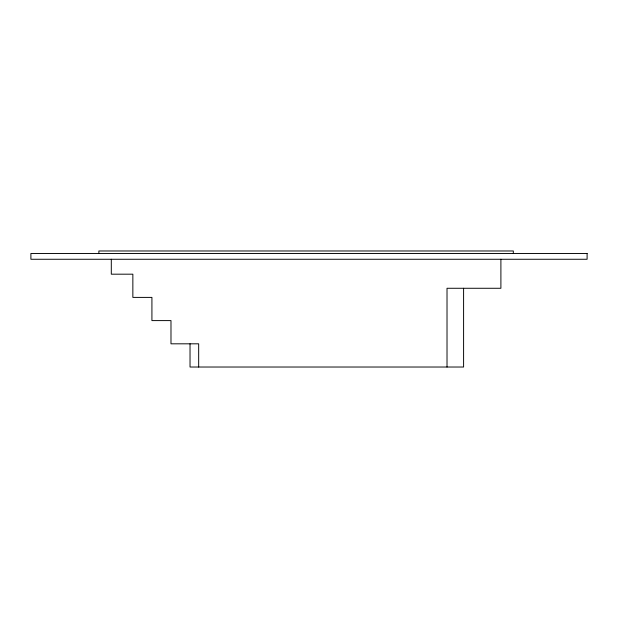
<?xml version="1.0" encoding="UTF-8"?>
<svg xmlns="http://www.w3.org/2000/svg" width="618" height="618" viewBox="0 0 618 618"><rect width="100%" height="100%" fill="white"/><g stroke="black" fill="none" stroke-linecap="round" stroke-linejoin="round"><path stroke-width="0.93" d="M513.326 253.465L513.326 250.978L98.872 250.978L98.872 253.465M500.897 259.266L500.897 288.274L447.015 288.274L447.015 367.022M463.593 288.274L463.593 367.022L190.027 367.022L190.027 343.817M198.672 367.022L198.672 343.817L170.985 343.817L170.985 320.603L151.92 320.603L151.92 297.397L132.855 297.397L132.855 274.183L111.302 274.183L111.302 259.266M587.1 253.465L30.9 253.465L30.9 259.266L587.1 259.266L587.1 253.465"/></g></svg>
